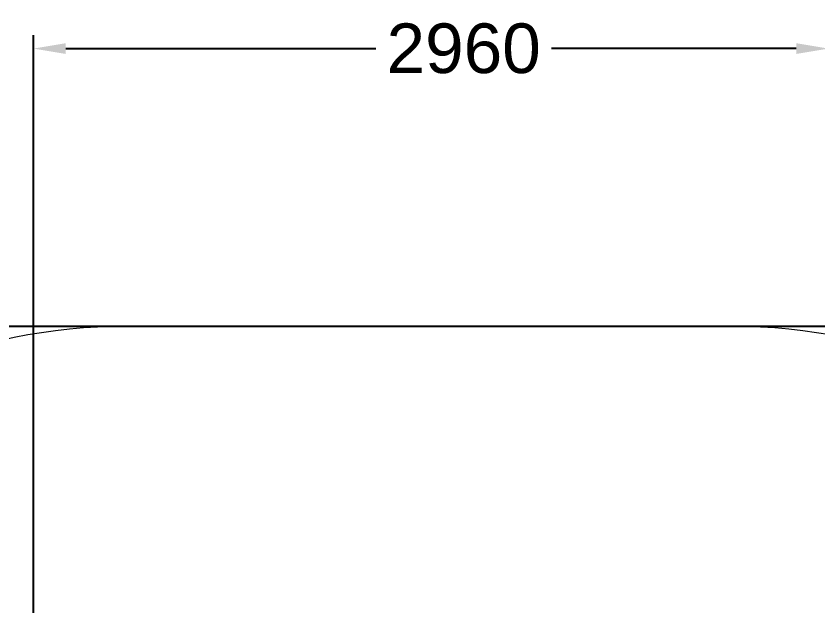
# Model space of a CAD drawing. Extents: x -4349 to 4361, y -3997 to 3527.
# Drawn here: x -1537 to 1451, y 1327 to 3527 of the extents above; entities that cross this region are included whole.
import ezdxf

# ---------------------------------------------------------------- set-up
doc = ezdxf.new("R2010")
doc.units = 0
doc.header["$LTSCALE"] = 5
doc.header["$PDMODE"] = 33
doc.header["$PDSIZE"] = 20
doc.layers.get('Defpoints').update_dxf_attribs({"linetype": 'CONTINUOUS'})
for name, color, linetype in [('Lg_area', 4, 'CONTINUOUS'), ('Lg_boundary', 5, 'CONTINUOUS'), ('Lg_dim', 7, 'CONTINUOUS')]:
    doc.layers.add(name, color=color, linetype=linetype)
doc.styles.add('LG1', font='arial.ttf', dxfattribs={"height": 185})
doc.dimstyles.new('LG_DIM', dxfattribs={"dimtxt": 185, "dimasz": 120, "dimexe": 50, "dimexo": 1, "dimgap": 50, "dimtad": 0, "dimtih": 1, "dimtoh": 1, "dimdec": 0, "dimrnd": 10, "dimdsep": 46, "dimtxsty": 'LG1', "dimcen": 2.5, "dimclrt": 4, "dimadec": 4, "dimazin": 0, "dimtfac": 1, "dimtdec": 0, "dimtmove": 0, "dimatfit": 3, "dimfxl": 1, "dimtolj": 1, "dimtzin": 0, "dimarcsym": 0})

# ---------------------------------------------------------------- blocks, each defined once
blk = doc.blocks.new('*D6')
at = {"layer": 'Defpoints', "color": 0}
for p in [(1490.2, 3405.2), (-1471.8, 143.6), (1490.2, 143.6)]:
    blk.add_point(p, dxfattribs=at)
at = {"layer": 'Lg_dim', "color": 0, "lineweight": -2}
for p, q in [((-1471.8, 144.6), (-1471.8, 3455.2)), ((1490.2, 144.6), (1490.2, 3455.2)), ((-1351.8, 3405.2), (-196.2, 3405.2)), ((1370.2, 3405.2), (458.1, 3405.2))]:
    blk.add_line(p, q, dxfattribs=at)
at = {"layer": 'Lg_dim', "color": 0}
for points in [[(-1351.8, 3425.2), (-1351.8, 3385.2), (-1471.8, 3405.2)], [(1370.2, 3385.2), (1370.2, 3425.2), (1490.2, 3405.2)]]:
    blk.add_solid(points, dxfattribs=at)
at = {"layer": 'Lg_dim', "color": 4, "insert": (130.9, 3405.2), "char_height": 185, "attachment_point": 5, "style": 'LG1'}
blk.add_mtext('\\A1;2960', dxfattribs=at)
blk = doc.blocks.new('*D9')
at = {"layer": 'Defpoints', "color": 0}
for p in [(2, 2370), (445.9, -2371.6), (4080.7, -2371.6)]:
    blk.add_point(p, dxfattribs=at)
at = {"layer": 'Lg_dim', "color": 0, "lineweight": -2}
for p, q in [((3, 2370), (4130.7, 2370)), ((4080.7, 2250), (4080.7, 143.6)), ((4080.7, -2251.6), (4080.7, -145.3)), ((446.9, -2371.6), (4130.7, -2371.6))]:
    blk.add_line(p, q, dxfattribs=at)
at = {"layer": 'Lg_dim', "color": 0}
for points in [[(4100.7, 2250), (4060.7, 2250), (4080.7, 2370)], [(4060.7, -2251.6), (4100.7, -2251.6), (4080.7, -2371.6)]]:
    blk.add_solid(points, dxfattribs=at)
at = {"layer": 'Lg_dim', "color": 4, "insert": (4080.7, -0.8), "char_height": 185, "attachment_point": 5, "style": 'LG1'}
blk.add_mtext('\\A1;4740', dxfattribs=at)

msp = doc.modelspace()

# ---------------------------------------------------------------- linework, layer by layer
at = {"layer": 'Lg_area', "color": 83, "linetype": 'Continuous', "lineweight": 0}
msp.add_line((1131, 2370), (-1127, 2370), dxfattribs=at)
at = {"layer": 'Lg_area', "linetype": 'Continuous', "lineweight": 0}
msp.add_line((1131, 2370), (-1127, 2370), dxfattribs=at)
at = {"layer": 'Lg_area', "color": 83, "linetype": 'Continuous', "lineweight": 0}
for centre, start, end in [((-1127, 302), 90, 180), ((1131, 302), 0, 90)]:
    msp.add_arc(centre, 2068, start, end, dxfattribs=at)
at = {"layer": 'Lg_area', "linetype": 'Continuous', "lineweight": 0}
for centre, start, end in [((-1127, 302.3), 90, 180), ((1131, 302.3), 0, 90)]:
    msp.add_arc(centre, 2067.7, start, end, dxfattribs=at)
at = {"layer": 'Lg_boundary'}
msp.add_lwpolyline([(-3195, 2370), (3195, 2370), (3195, -2370), (-3195, -2370)], close=True, dxfattribs=at)

# ---------------------------------------------------------------- dimensions: what is measured, and where the dimension line sits
at = {"layer": 'Lg_dim'}
dim = msp.add_linear_dim(base=(1490.2, 3405.2), p1=(-1471.8, 143.6), p2=(1490.2, 143.6), dimstyle='LG_DIM', dxfattribs=at)
dim.commit()
dim.dimension.update_dxf_attribs({"geometry": '*D6', "text_midpoint": (130.9, 3405.2), "dimtype": 160})
dim = msp.add_linear_dim(base=(4080.7, -2371.6), p1=(2, 2370), p2=(445.9, -2371.6), angle=90, dimstyle='LG_DIM', override={"dimlfac": 1, "dimtxsty": 'LG1', "dimsah": 1, "dimtolj": 1}, dxfattribs=at)
dim.commit()
dim.dimension.update_dxf_attribs({"geometry": '*D9', "text_midpoint": (4080.7, -0.8)})

doc.saveas('drawing.dxf')
